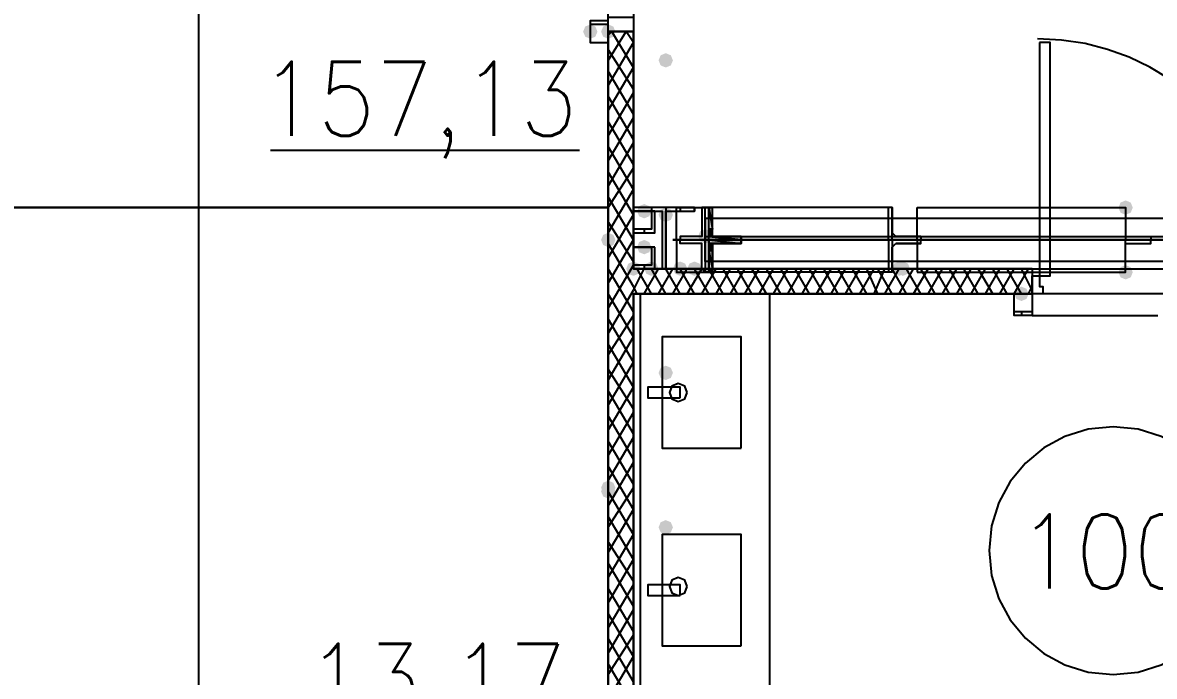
# Model space of a CAD drawing. Header units: millimetres. Extents: x 0 to 420, y 0 to 297.
# Drawn here: x 369.74 to 383.07, y 152.93 to 160.63 of the extents above; entities that cross this region are included whole.
import ezdxf

# ---------------------------------------------------------------- set-up
doc = ezdxf.new("R2010")
doc.units = ezdxf.units.MM
doc.layers.get('0').update_dxf_attribs({"linetype": 'CONTINUOUS'})
doc.styles.get("Standard").update_dxf_attribs({"font": 'STANDARD'})

msp = doc.modelspace()

# ---------------------------------------------------------------- hatches: boundary and pattern name
at = {"true_color": 0x000007}
for points in [[(376.512667, 160.528), (376.487796, 160.468204), (376.428, 160.443333), (376.368204, 160.468204), (376.343333, 160.528), (376.368204, 160.587796), (376.428, 160.612667), (376.487796, 160.587796)], [(376.724333, 160.528), (376.699462, 160.468204), (376.639667, 160.443333), (376.579871, 160.468204), (376.555, 160.528), (376.579871, 160.587796), (376.639667, 160.612667), (376.699462, 160.587796)], [(377.401667, 160.189333), (377.376796, 160.129537), (377.317, 160.104667), (377.257204, 160.129537), (377.232333, 160.189333), (377.257204, 160.249129), (377.317, 160.274), (377.376796, 160.249129)], [(377.147667, 158.411333), (377.122796, 158.351537), (377.063, 158.326667), (377.003204, 158.351537), (376.978333, 158.411333), (377.003204, 158.471129), (377.063, 158.496), (377.122796, 158.471129)], [(377.401667, 158.369), (377.376796, 158.309204), (377.317, 158.284333), (377.257204, 158.309204), (377.232333, 158.369), (377.257204, 158.428796), (377.317, 158.453667), (377.376796, 158.428796)], [(382.820333, 158.453667), (382.795463, 158.393871), (382.735667, 158.369), (382.675871, 158.393871), (382.651, 158.453667), (382.675871, 158.513462), (382.735667, 158.538333), (382.795462, 158.513463)], [(377.867333, 158.115), (377.842463, 158.055204), (377.782667, 158.030333), (377.722871, 158.055204), (377.698, 158.115), (377.722871, 158.174796), (377.782667, 158.199667), (377.842462, 158.174796)], [(377.147667, 157.988), (377.122796, 157.928204), (377.063, 157.903333), (377.003204, 157.928204), (376.978333, 157.988), (377.003204, 158.047796), (377.063, 158.072667), (377.122796, 158.047796)], [(377.020667, 157.734), (376.995796, 157.674204), (376.936, 157.649333), (376.876204, 157.674204), (376.851333, 157.734), (376.876204, 157.793796), (376.936, 157.818667), (376.995796, 157.793796)], [(377.232333, 157.734), (377.207462, 157.674204), (377.147667, 157.649333), (377.087871, 157.674204), (377.063, 157.734), (377.087871, 157.793796), (377.147667, 157.818667), (377.207462, 157.793796)], [(377.571, 157.734), (377.546129, 157.674204), (377.486333, 157.649333), (377.426537, 157.674204), (377.401667, 157.734), (377.426537, 157.793796), (377.486333, 157.818667), (377.546129, 157.793796)], [(377.740333, 157.734), (377.715463, 157.674204), (377.655667, 157.649333), (377.595871, 157.674204), (377.571, 157.734), (377.595871, 157.793796), (377.655667, 157.818667), (377.715462, 157.793796)], [(382.820333, 157.691667), (382.795463, 157.631871), (382.735667, 157.607), (382.675871, 157.631871), (382.651, 157.691667), (382.675871, 157.751462), (382.735667, 157.776333), (382.795462, 157.751463)], [(381.592667, 157.437667), (381.567796, 157.377871), (381.508, 157.353), (381.448204, 157.377871), (381.423333, 157.437667), (381.448204, 157.497462), (381.508, 157.522333), (381.567796, 157.497463)], [(377.401667, 156.506333), (377.376796, 156.446537), (377.317, 156.421667), (377.257204, 156.446537), (377.232333, 156.506333), (377.257204, 156.566129), (377.317, 156.591), (377.376796, 156.566129)], [(377.401667, 154.686), (377.376796, 154.626204), (377.317, 154.601333), (377.257204, 154.626204), (377.232333, 154.686), (377.257204, 154.745796), (377.317, 154.770667), (377.376796, 154.745796)]]:
    msp.add_hatch(color=0, dxfattribs=at).paths.add_polyline_path(points, flags=0)
at = {"true_color": 0x0000fe}
for points in [[(376.724333, 160.528), (376.699462, 160.468204), (376.639667, 160.443333), (376.579871, 160.468204), (376.555, 160.528), (376.579871, 160.587796), (376.639667, 160.612667), (376.699462, 160.587796)], [(376.724333, 160.528), (376.699462, 160.468204), (376.639667, 160.443333), (376.579871, 160.468204), (376.555, 160.528), (376.579871, 160.587796), (376.639667, 160.612667), (376.699462, 160.587796)], [(376.724333, 158.072667), (376.699462, 158.012871), (376.639667, 157.988), (376.579871, 158.012871), (376.555, 158.072667), (376.579871, 158.132462), (376.639667, 158.157333), (376.699462, 158.132463)], [(376.724333, 158.072667), (376.699462, 158.012871), (376.639667, 157.988), (376.579871, 158.012871), (376.555, 158.072667), (376.579871, 158.132462), (376.639667, 158.157333), (376.699462, 158.132463)], [(376.724333, 158.072667), (376.699462, 158.012871), (376.639667, 157.988), (376.579871, 158.012871), (376.555, 158.072667), (376.579871, 158.132462), (376.639667, 158.157333), (376.699462, 158.132463)], [(377.020667, 157.734), (376.995796, 157.674204), (376.936, 157.649333), (376.876204, 157.674204), (376.851333, 157.734), (376.876204, 157.793796), (376.936, 157.818667), (376.995796, 157.793796)], [(377.020667, 157.734), (376.995796, 157.674204), (376.936, 157.649333), (376.876204, 157.674204), (376.851333, 157.734), (376.876204, 157.793796), (376.936, 157.818667), (376.995796, 157.793796)], [(380.153333, 157.734), (380.128462, 157.674204), (380.068667, 157.649333), (380.008871, 157.674204), (379.984, 157.734), (380.008871, 157.793796), (380.068667, 157.818667), (380.128462, 157.793796)], [(380.195667, 157.734), (380.170796, 157.674204), (380.111, 157.649333), (380.051204, 157.674204), (380.026333, 157.734), (380.051204, 157.793796), (380.111, 157.818667), (380.170796, 157.793796)], [(376.724333, 155.151667), (376.699462, 155.091871), (376.639667, 155.067), (376.579871, 155.091871), (376.555, 155.151667), (376.579871, 155.211462), (376.639667, 155.236333), (376.699462, 155.211463)], [(376.724333, 155.109333), (376.699462, 155.049537), (376.639667, 155.024667), (376.579871, 155.049537), (376.555, 155.109333), (376.579871, 155.169129), (376.639667, 155.194), (376.699462, 155.169129)]]:
    msp.add_hatch(color=0, dxfattribs=at).paths.add_polyline_path(points, flags=0)
at = {"true_color": 0x000007}
h = msp.add_hatch(color=0, dxfattribs=at)
h.paths.add_polyline_path([(376.639667, 160.528), (376.639667, 158.072667)], flags=0)
h.paths.add_polyline_path([(376.639667, 158.072667), (376.639667, 160.528)], flags=0)
at = {"true_color": 0x000062}
h = msp.add_hatch(color=0, dxfattribs=at)
h.paths.add_polyline_path([(377.825, 158.453667), (377.867333, 158.453667)], flags=0)
h.paths.add_polyline_path([(377.867333, 158.453667), (377.825, 158.453667)], flags=0)
h.paths.add_polyline_path([(377.867333, 158.453667), (377.825, 158.453667)], flags=0)
h.paths.add_polyline_path([(377.825, 158.453667), (377.867333, 158.453667)], flags=0)
h.paths.add_polyline_path([(377.867333, 158.453667), (377.825, 158.453667)], flags=0)
h.paths.add_polyline_path([(377.867333, 158.453667), (377.825, 158.453667)], flags=0)
h = msp.add_hatch(color=0, dxfattribs=at)
h.paths.add_polyline_path([(377.867333, 158.453667), (377.825, 158.453667), (377.867333, 158.199667)], flags=0)
h.paths.add_polyline_path([(377.825, 158.453667), (377.867333, 158.199667), (377.825, 158.199667)], flags=0)
h = msp.add_hatch(color=0, dxfattribs=at)
h.paths.add_polyline_path([(377.867333, 158.199667), (377.825, 158.199667), (377.867333, 158.157333)], flags=0)
h.paths.add_polyline_path([(377.825, 158.199667), (377.867333, 158.157333), (377.825, 158.157333)], flags=0)
h = msp.add_hatch(color=0, dxfattribs=at)
h.paths.add_polyline_path([(377.867333, 158.157333), (377.825, 158.157333), (377.867333, 158.115)], flags=0)
h.paths.add_polyline_path([(377.825, 158.157333), (377.867333, 158.115), (377.825, 158.115)], flags=0)
h.paths.add_polyline_path([(377.867333, 158.115), (377.825, 158.115)], flags=0)
h.paths.add_polyline_path([(377.825, 158.115), (377.867333, 158.115)], flags=0)
h.paths.add_polyline_path([(377.867333, 158.115), (377.825, 158.115)], flags=0)
h.paths.add_polyline_path([(377.867333, 158.115), (377.825, 158.115)], flags=0)
at = {"true_color": 0x000007}
h = msp.add_hatch(color=0, dxfattribs=at)
h.paths.add_polyline_path([(376.639667, 158.072667), (376.639667, 140.335)], flags=0)
h.paths.add_polyline_path([(376.639667, 140.335), (376.639667, 158.072667)], flags=0)
at = {"true_color": 0x000062}
h = msp.add_hatch(color=0, dxfattribs=at)
h.paths.add_polyline_path([(377.909667, 158.115), (377.825, 158.115)], flags=0)
h.paths.add_polyline_path([(377.909667, 158.115), (377.825, 158.115), (377.867333, 158.115)], flags=0)
h = msp.add_hatch(color=0, dxfattribs=at)
h.paths.add_polyline_path([(378.121333, 158.115), (377.825, 158.115)], flags=0)
h.paths.add_polyline_path([(378.121333, 158.115), (377.825, 158.115), (377.909667, 158.115)], flags=0)
h = msp.add_hatch(color=0, dxfattribs=at)
h.paths.add_polyline_path([(377.825, 158.115), (378.206, 158.115)], flags=0)
h.paths.add_polyline_path([(378.206, 158.115), (377.825, 158.115)], flags=0)
h.paths.add_polyline_path([(378.206, 158.115), (377.825, 158.115)], flags=0)
h.paths.add_polyline_path([(377.825, 158.115), (378.206, 158.115)], flags=0)
h.paths.add_polyline_path([(378.206, 158.115), (377.825, 158.115)], flags=0)
h.paths.add_polyline_path([(378.206, 158.115), (377.825, 158.115)], flags=0)
h.paths.add_polyline_path([(377.825, 158.115), (378.206, 158.115)], flags=0)
h.paths.add_polyline_path([(378.206, 158.115), (377.825, 158.115)], flags=0)
h.paths.add_polyline_path([(378.206, 158.115), (377.825, 158.115)], flags=0)
h.paths.add_polyline_path([(377.825, 158.115), (378.206, 158.115)], flags=0)
h = msp.add_hatch(color=0, dxfattribs=at)
h.paths.add_polyline_path([(378.206, 158.072667), (377.825, 158.072667)], flags=0)
h.paths.add_polyline_path([(378.206, 158.072667), (377.825, 158.072667), (377.825, 158.115)], flags=0)
for points in [[(377.825, 158.115), (378.206, 158.115), (378.206, 158.072667)], [(378.206, 158.115), (378.121333, 158.115)], [(377.825, 157.691667), (377.867333, 157.691667)]]:
    msp.add_hatch(color=0, dxfattribs=at).paths.add_polyline_path(points, flags=0)
h = msp.add_hatch(color=0, dxfattribs=at)
h.paths.add_polyline_path([(377.825, 158.072667), (378.206, 158.072667)], flags=0)
h.paths.add_polyline_path([(378.206, 158.072667), (377.825, 158.072667)], flags=0)
h.paths.add_polyline_path([(378.206, 158.072667), (377.825, 158.072667)], flags=0)
h.paths.add_polyline_path([(377.825, 158.072667), (378.206, 158.072667)], flags=0)
h.paths.add_polyline_path([(378.206, 158.072667), (377.825, 158.072667)], flags=0)
h.paths.add_polyline_path([(378.206, 158.072667), (377.825, 158.072667)], flags=0)
h.paths.add_polyline_path([(377.825, 158.072667), (378.206, 158.072667)], flags=0)
h = msp.add_hatch(color=0, dxfattribs=at)
h.paths.add_polyline_path([(378.206, 158.072667), (377.825, 158.072667), (378.206, 158.030333)], flags=0)
h.paths.add_polyline_path([(377.825, 158.072667), (378.206, 158.030333), (377.825, 158.030333)], flags=0)
h.paths.add_polyline_path([(378.206, 158.030333), (377.825, 158.030333)], flags=0)
h.paths.add_polyline_path([(377.825, 158.030333), (378.206, 158.030333)], flags=0)
h.paths.add_polyline_path([(378.206, 158.030333), (377.825, 158.030333)], flags=0)
h.paths.add_polyline_path([(378.206, 158.030333), (377.825, 158.030333)], flags=0)
h = msp.add_hatch(color=0, dxfattribs=at)
h.paths.add_polyline_path([(377.909667, 158.030333), (377.825, 158.030333)], flags=0)
h.paths.add_polyline_path([(377.909667, 158.030333), (377.825, 158.030333), (378.121333, 158.030333)], flags=0)
h = msp.add_hatch(color=0, dxfattribs=at)
h.paths.add_polyline_path([(377.825, 158.030333), (377.867333, 158.030333)], flags=0)
h.paths.add_polyline_path([(377.867333, 158.030333), (377.825, 158.030333)], flags=0)
h.paths.add_polyline_path([(377.867333, 158.030333), (377.825, 158.030333)], flags=0)
h.paths.add_polyline_path([(377.825, 158.030333), (377.867333, 158.030333)], flags=0)
h.paths.add_polyline_path([(377.867333, 158.030333), (377.825, 158.030333)], flags=0)
h.paths.add_polyline_path([(377.867333, 158.030333), (377.825, 158.030333), (377.909667, 158.030333)], flags=0)
h = msp.add_hatch(color=0, dxfattribs=at)
h.paths.add_polyline_path([(377.867333, 158.030333), (377.825, 158.030333), (377.867333, 157.988)], flags=0)
h.paths.add_polyline_path([(377.825, 158.030333), (377.867333, 157.988), (377.825, 157.988)], flags=0)
h = msp.add_hatch(color=0, dxfattribs=at)
h.paths.add_polyline_path([(378.121333, 158.115), (378.206, 158.115)], flags=0)
h.paths.add_polyline_path([(378.206, 158.115), (378.121333, 158.115)], flags=0)
h = msp.add_hatch(color=0, dxfattribs=at)
h.paths.add_polyline_path([(378.121333, 158.030333), (378.206, 158.030333)], flags=0)
h.paths.add_polyline_path([(378.206, 158.030333), (378.121333, 158.030333)], flags=0)
h.paths.add_polyline_path([(378.206, 158.030333), (378.121333, 158.030333)], flags=0)
h = msp.add_hatch(color=0, dxfattribs=at)
h.paths.add_polyline_path([(377.867333, 157.988), (377.825, 157.988), (377.867333, 157.945667)], flags=0)
h.paths.add_polyline_path([(377.825, 157.988), (377.867333, 157.945667), (377.825, 157.945667)], flags=0)
h = msp.add_hatch(color=0, dxfattribs=at)
h.paths.add_polyline_path([(377.867333, 157.945667), (377.825, 157.945667), (377.867333, 157.734)], flags=0)
h.paths.add_polyline_path([(377.825, 157.945667), (377.867333, 157.734), (377.825, 157.734)], flags=0)
h.paths.add_polyline_path([(377.867333, 157.734), (377.825, 157.734)], flags=0)
h.paths.add_polyline_path([(377.825, 157.734), (377.867333, 157.734)], flags=0)
at = {"true_color": 0x000007}
h = msp.add_hatch(color=0, dxfattribs=at)
h.paths.add_polyline_path([(376.936, 157.734), (381.635, 157.734)], flags=0)
h.paths.add_polyline_path([(381.635, 157.734), (376.936, 157.734)], flags=0)
at = {"true_color": 0x000062}
h = msp.add_hatch(color=0, dxfattribs=at)
h.paths.add_polyline_path([(377.867333, 157.734), (377.825, 157.734), (377.867333, 157.691667)], flags=0)
h.paths.add_polyline_path([(377.825, 157.734), (377.867333, 157.691667), (377.825, 157.691667)], flags=0)

# ---------------------------------------------------------------- linework, layer by layer
at = {"color": 0, "true_color": 0x000005}
msp.add_lwpolyline([(369.485333, 150.960667), (371.813667, 150.960667), (371.813667, 176.868667), (369.443, 176.868667)], dxfattribs=at)
at = {"color": 0, "true_color": 0x000008}
for points in [[(376.936, 157.734), (389.255, 157.734), (389.255, 170.053), (376.936, 170.053)], [(255.185333, 158.453667), (376.639667, 158.453667), (376.639667, 169.291), (255.185333, 169.291)]]:
    msp.add_lwpolyline(points, close=True, dxfattribs=at)
at = {"color": 0, "true_color": 0x000007}
for points in [[(376.639667, 160.697333), (376.936, 160.697333), (376.936, 160.528), (376.639667, 160.528)], [(376.639667, 160.401), (376.639667, 160.612667), (376.428, 160.612667), (376.428, 160.401), (376.639667, 160.401), (376.639667, 160.655), (376.428, 160.655), (376.428, 160.401)], [(376.639667, 160.528), (376.639667, 158.072667)], [(376.639667, 158.072667), (376.639667, 160.528)], [(376.936, 160.528), (376.639667, 160.528)], [(376.639667, 158.072667), (376.639667, 160.528)], [(376.639667, 158.072667), (376.639667, 160.528)], [(381.719667, 160.401), (381.719667, 157.649333), (381.846667, 157.649333), (381.846667, 160.401)], [(377.655667, 158.453667), (376.936, 158.453667), (376.936, 158.411333), (377.274667, 158.411333), (377.274667, 157.734), (376.936, 157.734), (377.655667, 157.734), (377.317, 157.734), (377.317, 158.411333), (377.655667, 158.411333)], [(380.280333, 158.453667), (382.735667, 158.453667), (382.735667, 158.072667), (380.280333, 158.072667)], [(377.19, 158.411333), (376.936, 158.411333), (376.936, 158.157333), (377.19, 158.157333)], [(377.147667, 158.411333), (377.147667, 158.199667), (376.936, 158.199667), (376.936, 158.411333)], [(376.639667, 158.072667), (376.639667, 140.335)], [(376.639667, 140.335), (376.639667, 158.072667)], [(376.639667, 140.335), (376.639667, 158.072667)], [(376.639667, 140.335), (376.639667, 158.072667)], [(377.401667, 158.072667), (378.121333, 158.072667)], [(380.026333, 158.115), (380.322667, 158.115)], [(380.026333, 158.030333), (380.322667, 158.030333)], [(380.280333, 157.691667), (382.735667, 157.691667), (382.735667, 158.072667), (380.280333, 158.072667)], [(377.19, 157.988), (376.936, 157.988), (376.936, 157.734), (377.19, 157.734)], [(377.147667, 157.988), (377.147667, 157.776333), (376.936, 157.776333), (376.936, 157.988)], [(376.936, 157.734), (381.635, 157.734)], [(381.635, 157.734), (376.936, 157.734)], [(381.635, 157.734), (376.936, 157.734)], [(381.635, 157.734), (376.936, 157.734)], [(381.635, 157.437667), (381.635, 157.649333), (381.719667, 157.649333), (381.719667, 157.522333), (381.762, 157.522333), (381.762, 157.437667)], [(381.635, 157.437667), (381.635, 157.649333)], [(381.423333, 157.437667), (381.635, 157.437667), (381.635, 157.226), (381.423333, 157.226), (381.423333, 157.437667), (381.635, 157.437667), (381.635, 157.183667), (381.423333, 157.183667)], [(378.206, 155.617333), (378.206, 156.929667), (377.274667, 156.929667), (377.274667, 155.617333)], [(377.486333, 156.21), (377.486333, 156.337), (377.105333, 156.337), (377.105333, 156.21)], [(377.571, 156.2735), (377.540002, 156.348335), (377.465167, 156.379333), (377.390331, 156.348335), (377.359333, 156.2735), (377.390331, 156.198665), (377.465167, 156.167667), (377.540002, 156.198665)], [(378.206, 153.289), (378.206, 154.601333), (377.274667, 154.601333), (377.274667, 153.289)], [(377.571, 153.9875), (377.540002, 154.062335), (377.465167, 154.093333), (377.390331, 154.062335), (377.359333, 153.9875), (377.390331, 153.912665), (377.465167, 153.881667), (377.540002, 153.912665)], [(377.486333, 153.881667), (377.486333, 154.008667), (377.105333, 154.008667), (377.105333, 153.881667)]]:
    msp.add_lwpolyline(points, close=True, dxfattribs=at)
for points in [[(376.639667, 160.485667), (376.682, 160.528)], [(376.639667, 160.189333), (376.851333, 160.528)], [(376.639667, 158.072667), (376.639667, 160.528), (376.639667, 158.072667), (376.639667, 160.528)], [(376.639667, 160.528), (376.936, 160.528)], [(376.639667, 160.528), (376.639667, 151.765)], [(376.936, 160.104667), (376.682, 160.528)], [(376.936, 160.401), (376.851333, 160.528)], [(376.936, 157.734), (376.936, 160.528)], [(384.471333, 157.6705), (384.457018, 157.954006), (384.414999, 158.229323), (384.346672, 158.495056), (384.25343, 158.749812), (384.136667, 158.992197), (383.997777, 159.220817), (383.838153, 159.434279), (383.659189, 159.631189), (383.462279, 159.810153), (383.248817, 159.969777), (383.020197, 160.108667), (382.777812, 160.22543), (382.523056, 160.318672), (382.257323, 160.386999), (381.982006, 160.429018), (381.6985, 160.443333)], [(376.639667, 159.893), (376.936, 160.401)], [(376.936, 159.850667), (376.639667, 160.316333)], [(376.639667, 159.596667), (376.936, 160.104667)], [(376.936, 159.554333), (376.639667, 160.062333)], [(376.639667, 159.300333), (376.936, 159.808333)], [(376.936, 159.258), (376.639667, 159.766)], [(376.639667, 159.004), (376.936, 159.512)], [(376.936, 158.961667), (376.639667, 159.469667)], [(372.660333, 159.131), (376.301, 159.131)], [(376.639667, 158.707667), (376.936, 159.215667)], [(376.936, 158.665333), (376.639667, 159.173333)], [(376.639667, 158.453667), (376.936, 158.919333)], [(376.936, 158.369), (376.639667, 158.877)], [(376.639667, 158.157333), (376.936, 158.665333)], [(376.936, 158.072667), (376.639667, 158.580667)], [(376.936, 158.453667), (376.936, 158.411333)], [(377.147667, 158.453667), (377.147667, 158.411333)], [(377.317, 158.453667), (377.317, 157.734)], [(377.825, 158.072667), (377.444, 158.072667), (377.444, 158.453667), (377.825, 158.453667)], [(377.486333, 158.453667), (377.486333, 158.411333)], [(377.782667, 158.072667), (377.782667, 158.453667), (377.740333, 158.453667), (377.740333, 158.157333), (377.740333, 158.115), (377.486333, 158.115), (377.486333, 158.072667), (377.782667, 158.072667), (379.941667, 158.072667), (379.941667, 158.453667), (377.782667, 158.453667)], [(377.655667, 158.453667), (377.655667, 158.411333)], [(379.984, 158.453667), (377.825, 158.453667)], [(379.984, 158.072667), (379.984, 158.453667), (379.984, 158.157333), (380.026333, 158.115)], [(382.735667, 158.453667), (382.735667, 158.157333), (382.735667, 158.115), (382.778, 158.115), (382.989667, 158.115), (383.032, 158.115), (383.032, 158.072667)], [(376.639667, 157.861), (376.936, 158.369)], [(388.408333, 158.115), (388.408333, 158.157333), (388.408333, 158.326667), (377.782667, 158.326667), (377.782667, 158.157333), (377.782667, 158.115), (377.782667, 158.157333), (377.782667, 158.326667)], [(376.936, 157.818667), (376.639667, 158.284333)], [(377.063, 158.199667), (377.063, 158.157333)], [(376.639667, 157.564667), (376.936, 158.072667)], [(376.639667, 140.335), (376.639667, 158.072667), (376.639667, 140.335), (376.639667, 158.072667)], [(376.936, 157.522333), (376.639667, 158.030333)], [(377.825, 158.072667), (377.444, 158.072667), (377.444, 157.691667), (377.825, 157.691667)], [(377.782667, 158.072667), (377.782667, 157.691667), (377.740333, 157.734), (377.740333, 157.988), (377.740333, 158.030333), (377.486333, 158.030333), (377.486333, 158.072667), (377.782667, 158.072667), (379.941667, 158.072667), (379.941667, 157.691667), (377.782667, 157.691667)], [(377.782667, 158.115), (377.782667, 158.072667), (377.782667, 158.115), (388.408333, 158.115), (388.408333, 158.072667), (377.782667, 158.072667)], [(377.782667, 157.818667), (377.782667, 158.072667), (388.408333, 158.072667)], [(379.984, 158.072667), (377.825, 158.072667)], [(379.984, 158.072667), (377.825, 158.072667)], [(378.206, 158.115), (377.909667, 158.115)], [(378.206, 158.030333), (377.909667, 158.030333)], [(380.322667, 158.072667), (379.984, 158.072667)], [(379.984, 158.072667), (379.984, 157.691667), (379.984, 157.734), (379.984, 157.988), (380.026333, 158.030333)], [(380.322667, 158.072667), (379.984, 158.072667)], [(380.322667, 158.115), (380.322667, 158.072667)], [(380.322667, 158.030333), (380.322667, 158.072667)], [(383.032, 158.072667), (382.735667, 158.072667)], [(383.032, 158.072667), (382.735667, 158.072667)], [(382.735667, 157.691667), (382.735667, 157.734), (382.735667, 157.988), (382.735667, 158.030333), (382.778, 158.030333), (382.989667, 158.030333), (383.032, 158.030333), (383.032, 158.072667)], [(376.639667, 157.268333), (376.936, 157.776333)], [(377.063, 157.776333), (377.063, 157.734)], [(388.408333, 157.861), (388.408333, 157.818667), (377.782667, 157.818667)], [(376.936, 157.226), (376.639667, 157.734)], [(376.936, 157.48), (377.063, 157.734)], [(381.635, 157.734), (376.936, 157.734), (381.635, 157.734), (376.936, 157.734)], [(381.635, 157.734), (376.936, 157.734)], [(377.147667, 157.437667), (376.978333, 157.734)], [(377.063, 157.437667), (377.232333, 157.734)], [(377.317, 157.437667), (377.147667, 157.734)], [(377.232333, 157.437667), (377.401667, 157.734)], [(377.486333, 157.437667), (377.317, 157.734)], [(377.401667, 157.437667), (377.571, 157.734)], [(377.655667, 157.437667), (377.486333, 157.734)], [(377.571, 157.437667), (377.740333, 157.734)], [(377.825, 157.437667), (377.655667, 157.734)], [(377.740333, 157.437667), (377.909667, 157.734)], [(377.994333, 157.437667), (377.825, 157.734)], [(379.984, 157.691667), (377.825, 157.691667)], [(377.909667, 157.437667), (378.079, 157.734)], [(378.163667, 157.437667), (377.994333, 157.734)], [(378.079, 157.437667), (378.248333, 157.734)], [(378.333, 157.437667), (378.163667, 157.734)], [(378.248333, 157.437667), (378.417667, 157.734)], [(378.502333, 157.437667), (378.333, 157.734)], [(378.417667, 157.437667), (378.587, 157.734)], [(378.671667, 157.437667), (378.502333, 157.734)], [(378.587, 157.437667), (378.756333, 157.734)], [(378.841, 157.437667), (378.671667, 157.734)], [(378.756333, 157.437667), (378.925667, 157.734)], [(379.010333, 157.437667), (378.841, 157.734)], [(378.925667, 157.437667), (379.095, 157.734)], [(379.179667, 157.437667), (379.010333, 157.734)], [(379.095, 157.437667), (379.264333, 157.734)], [(379.349, 157.437667), (379.179667, 157.734)], [(379.264333, 157.437667), (379.433667, 157.734)], [(379.518333, 157.437667), (379.349, 157.734)], [(379.433667, 157.437667), (379.603, 157.734)], [(379.687667, 157.437667), (379.518333, 157.734)], [(379.603, 157.437667), (379.772333, 157.734)], [(379.814667, 157.437667), (379.687667, 157.734)], [(379.772333, 157.437667), (379.899333, 157.734)], [(379.984, 157.437667), (379.814667, 157.734)], [(379.899333, 157.437667), (380.068667, 157.734)], [(380.153333, 157.437667), (379.984, 157.734)], [(380.068667, 157.437667), (380.238, 157.734)], [(380.322667, 157.437667), (380.153333, 157.734)], [(380.238, 157.437667), (380.407333, 157.734)], [(380.492, 157.437667), (380.322667, 157.734)], [(380.407333, 157.437667), (380.576667, 157.734)], [(380.661333, 157.437667), (380.492, 157.734)], [(380.576667, 157.437667), (380.746, 157.734)], [(380.830667, 157.437667), (380.661333, 157.734)], [(380.746, 157.437667), (380.915333, 157.734)], [(381, 157.437667), (380.830667, 157.734)], [(380.915333, 157.437667), (381.084667, 157.734)], [(381.169333, 157.437667), (381, 157.734)], [(381.084667, 157.437667), (381.254, 157.734)], [(381.338667, 157.437667), (381.169333, 157.734)], [(381.254, 157.437667), (381.423333, 157.734)], [(381.508, 157.437667), (381.338667, 157.734)], [(381.423333, 157.437667), (381.592667, 157.734)], [(381.635, 157.48), (381.508, 157.734)], [(381.635, 157.734), (381.635, 157.649333), (381.635, 157.437667)], [(381.635, 157.734), (381.635, 157.649333)], [(376.978333, 157.437667), (376.936, 157.522333)], [(381.592667, 157.437667), (381.635, 157.522333)], [(376.639667, 156.972), (376.936, 157.48)], [(376.936, 156.929667), (376.639667, 157.437667)], [(378.544667, 152.781), (376.936, 152.781), (376.936, 157.437667), (378.544667, 157.437667)], [(376.936, 152.781), (376.936, 157.437667)], [(376.936, 157.437667), (381.635, 157.437667)], [(377.020667, 152.781), (377.020667, 157.437667)], [(378.544667, 152.781), (378.544667, 157.437667)], [(383.116667, 157.437667), (381.635, 157.437667), (381.635, 157.310667)], [(381.508, 157.226), (381.508, 157.183667)], [(381.635, 157.310667), (381.635, 157.183667), (383.116667, 157.183667)], [(376.639667, 156.718), (376.936, 157.183667)], [(376.936, 156.633333), (376.639667, 157.141333)], [(376.639667, 156.421667), (376.936, 156.929667)], [(376.936, 156.337), (376.639667, 156.845)], [(376.639667, 156.125333), (376.936, 156.633333)], [(376.936, 156.083), (376.639667, 156.548667)], [(376.639667, 155.829), (376.936, 156.337)], [(376.936, 155.786667), (376.639667, 156.294667)], [(376.639667, 155.532667), (376.936, 156.040667)], [(376.936, 155.490333), (376.639667, 155.998333)], [(384.048, 154.410833), (384.018328, 154.705175), (383.933227, 154.979326), (383.79857, 155.227413), (383.62023, 155.443563), (383.40408, 155.621903), (383.155993, 155.75656), (382.881842, 155.841661), (382.5875, 155.871333), (382.293158, 155.841661), (382.019007, 155.75656), (381.77092, 155.621903), (381.55477, 155.443563), (381.37643, 155.227413), (381.241773, 154.979326), (381.156672, 154.705175), (381.127, 154.410833)], [(376.639667, 155.236333), (376.936, 155.744333)], [(376.936, 155.194), (376.639667, 155.702)], [(376.639667, 154.94), (376.936, 155.448)], [(376.936, 154.897667), (376.639667, 155.405667)], [(376.639667, 154.686), (376.936, 155.151667)], [(376.936, 154.601333), (376.639667, 155.109333)], [(376.639667, 154.389667), (376.936, 154.897667)], [(376.936, 154.305), (376.639667, 154.813)], [(376.639667, 154.093333), (376.936, 154.601333)], [(376.936, 154.051), (376.639667, 154.516667)], [(376.639667, 153.797), (376.936, 154.305)], [(381.127, 154.410833), (381.156672, 154.116492), (381.241773, 153.842341), (381.37643, 153.594254), (381.55477, 153.378104), (381.77092, 153.199764), (382.019007, 153.065107), (382.293158, 152.980005), (382.5875, 152.950333), (382.881842, 152.980005), (383.155993, 153.065107), (383.40408, 153.199764), (383.62023, 153.378104), (383.79857, 153.594254), (383.933227, 153.842341), (384.018328, 154.116492), (384.048, 154.410833)], [(376.936, 153.754667), (376.639667, 154.262667)], [(376.639667, 153.500667), (376.936, 154.008667)], [(376.936, 153.458333), (376.639667, 153.966333)], [(376.639667, 153.204333), (376.936, 153.712333)], [(376.936, 153.162), (376.639667, 153.67)], [(376.639667, 152.950333), (376.936, 153.416)], [(376.936, 152.865667), (376.639667, 153.373667)], [(376.639667, 152.654), (376.936, 153.162)], [(376.936, 152.569333), (376.639667, 153.077333)]]:
    msp.add_lwpolyline(points, dxfattribs=at)
at = {"color": 0, "true_color": 0x0000ab}
msp.add_lwpolyline([(376.639667, 158.453667), (360.045, 158.453667), (360.045, 151.765), (376.639667, 151.765)], close=True, dxfattribs=at)
at = {"color": 0, "true_color": 0x000062}
for points in [[(377.825, 158.453667), (377.867333, 158.453667)], [(377.867333, 158.453667), (377.825, 158.453667)], [(377.867333, 158.453667), (377.825, 158.453667)], [(377.825, 158.453667), (377.867333, 158.453667)], [(377.867333, 158.453667), (377.825, 158.453667)], [(377.867333, 158.453667), (377.825, 158.453667)], [(377.867333, 158.453667), (377.825, 158.453667), (377.867333, 158.199667)], [(377.825, 158.453667), (377.867333, 158.199667), (377.825, 158.199667)], [(377.867333, 158.199667), (377.825, 158.199667), (377.867333, 158.157333)], [(377.825, 158.199667), (377.867333, 158.157333), (377.825, 158.157333)], [(377.867333, 158.157333), (377.825, 158.157333), (377.867333, 158.115)], [(377.825, 158.157333), (377.867333, 158.115), (377.825, 158.115)], [(377.867333, 158.115), (377.825, 158.115)], [(377.825, 158.115), (377.867333, 158.115)], [(377.867333, 158.115), (377.825, 158.115)], [(377.867333, 158.115), (377.825, 158.115)], [(377.909667, 158.115), (377.825, 158.115)], [(377.909667, 158.115), (377.825, 158.115), (377.867333, 158.115)], [(378.121333, 158.115), (377.825, 158.115)], [(378.121333, 158.115), (377.825, 158.115), (377.909667, 158.115)], [(377.825, 158.115), (378.206, 158.115)], [(378.206, 158.115), (377.825, 158.115)], [(378.206, 158.115), (377.825, 158.115)], [(377.825, 158.115), (378.206, 158.115)], [(378.206, 158.115), (377.825, 158.115)], [(378.206, 158.115), (377.825, 158.115)], [(377.825, 158.115), (378.206, 158.115)], [(378.206, 158.115), (377.825, 158.115)], [(378.206, 158.115), (377.825, 158.115)], [(377.825, 158.115), (378.206, 158.115)], [(378.206, 158.072667), (377.825, 158.072667), (377.825, 158.115)], [(377.825, 158.115), (378.206, 158.115), (378.206, 158.072667)], [(378.206, 158.072667), (377.825, 158.072667)], [(377.825, 158.072667), (378.206, 158.072667)], [(378.206, 158.072667), (377.825, 158.072667)], [(378.206, 158.072667), (377.825, 158.072667)], [(377.825, 158.072667), (378.206, 158.072667)], [(378.206, 158.072667), (377.825, 158.072667)], [(378.206, 158.072667), (377.825, 158.072667)], [(377.825, 158.072667), (378.206, 158.072667)], [(378.206, 158.072667), (377.825, 158.072667), (378.206, 158.030333)], [(377.825, 158.072667), (378.206, 158.030333), (377.825, 158.030333)], [(378.206, 158.030333), (377.825, 158.030333)], [(377.825, 158.030333), (378.206, 158.030333)], [(378.206, 158.030333), (377.825, 158.030333)], [(378.206, 158.030333), (377.825, 158.030333)], [(377.909667, 158.030333), (377.825, 158.030333)], [(377.909667, 158.030333), (377.825, 158.030333), (378.121333, 158.030333)], [(377.825, 158.030333), (377.867333, 158.030333)], [(377.867333, 158.030333), (377.825, 158.030333)], [(377.867333, 158.030333), (377.825, 158.030333)], [(377.825, 158.030333), (377.867333, 158.030333)], [(377.867333, 158.030333), (377.825, 158.030333)], [(377.867333, 158.030333), (377.825, 158.030333), (377.909667, 158.030333)], [(377.867333, 158.030333), (377.825, 158.030333), (377.867333, 157.988)], [(377.825, 158.030333), (377.867333, 157.988), (377.825, 157.988)], [(378.206, 158.115), (378.121333, 158.115)], [(378.121333, 158.115), (378.206, 158.115)], [(378.206, 158.115), (378.121333, 158.115)], [(378.121333, 158.030333), (378.206, 158.030333)], [(378.206, 158.030333), (378.121333, 158.030333)], [(378.206, 158.030333), (378.121333, 158.030333)], [(377.867333, 157.988), (377.825, 157.988), (377.867333, 157.945667)], [(377.825, 157.988), (377.867333, 157.945667), (377.825, 157.945667)], [(377.867333, 157.945667), (377.825, 157.945667), (377.867333, 157.734)], [(377.825, 157.945667), (377.867333, 157.734), (377.825, 157.734)], [(377.867333, 157.734), (377.825, 157.734)], [(377.825, 157.734), (377.867333, 157.734)], [(377.867333, 157.734), (377.825, 157.734), (377.867333, 157.691667)], [(377.825, 157.734), (377.867333, 157.691667), (377.825, 157.691667)], [(377.825, 157.691667), (377.867333, 157.691667)]]:
    msp.add_lwpolyline(points, close=True, dxfattribs=at)
for points in [[(378.206, 158.072667), (377.825, 158.072667), (377.825, 158.453667)], [(378.206, 158.072667), (378.206, 158.115), (378.121333, 158.115), (377.909667, 158.115), (377.867333, 158.115), (377.867333, 158.157333), (377.867333, 158.199667), (377.867333, 158.453667), (377.825, 158.453667)], [(378.206, 158.072667), (377.825, 158.072667), (377.825, 157.691667)], [(378.206, 158.072667), (378.206, 158.030333), (378.121333, 158.030333), (377.909667, 158.030333), (377.867333, 158.030333), (377.867333, 157.988), (377.867333, 157.945667), (377.867333, 157.734), (377.867333, 157.691667), (377.825, 157.691667)]]:
    msp.add_lwpolyline(points, dxfattribs=at)
at = {"color": 0, "true_color": 0x000068}
msp.add_lwpolyline([(376.936, 152.781), (381.635, 152.781), (381.635, 152.484667), (376.936, 152.484667), (376.936, 140.335), (389.255, 140.335), (389.255, 152.484667), (384.556, 152.484667), (384.556, 152.781), (389.255, 152.781), (389.255, 157.437667), (376.936, 157.437667)], close=True, dxfattribs=at)

# ---------------------------------------------------------------- texts
at = {"color": 0, "true_color": 0x000007, "char_height": 0.872032, "attachment_point": 1}
for s, insert, width in [('157,13', (372.533333, 160.172369), 3.0521121), ('100', (381.465674, 154.838362), 1.55027914), ('13,17', (373.083653, 153.314364), 2.37386489)]:
    msp.add_mtext(s, dxfattribs=dict(at, insert=insert, width=width))

doc.saveas('drawing.dxf')
